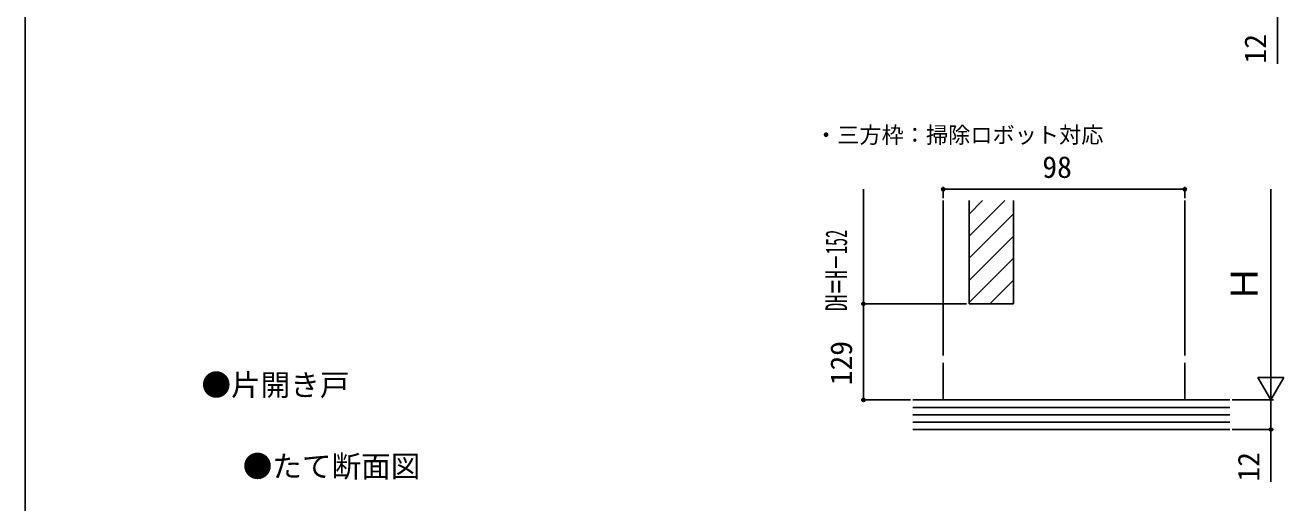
# Model space of a CAD drawing. Units: millimetres, scale not verified. Extents: x -525 to 525, y -783 to 779.
# Drawn here: x -525 to -15, y -49 to 145 of the extents above; entities that cross this region are included whole.
import ezdxf
from ezdxf.enums import TextEntityAlignment as Align

# ---------------------------------------------------------------- set-up
doc = ezdxf.new("R2010")
doc.units = ezdxf.units.MM
doc.header["$LTSCALE"] = 4
for name, color, linetype in [('0-2_USER1', 3, 'Continuous'), ('0-4_YKK_12', 2, 'Continuous'), ('0-7_YKK_D', 6, 'Continuous'), ('0-8_YKK_ZWAK', 7, 'Continuous'), ('0-9_YSS_K', 3, 'Continuous')]:
    doc.layers.add(name, color=color, linetype=linetype)
doc.styles.add('ＭＳ ゴシック', font='')
doc.styles.get('ＭＳ ゴシック').set_extended_font_data('MS Gothic')

msp = doc.modelspace()

# ---------------------------------------------------------------- linework, layer by layer
at = {"layer": '0-4_YKK_12'}
for p, q in [((-152.704, 73.478), (-152.704, 10.59)), ((-142.204, 73.478), (-142.204, 31.59)), ((-142.204, 68.019), (-136.745, 73.478)), ((-142.204, 59.039), (-127.765, 73.478)), ((-124.204, 73.478), (-124.204, 31.59)), ((-54.704, 73.478), (-54.704, 10.59)), ((-142.204, 50.059), (-124.204, 68.059)), ((-142.204, 41.078), (-124.204, 59.078)), ((-142.204, 32.098), (-124.204, 50.098)), ((-133.732, 31.59), (-124.204, 41.118)), ((-142.204, 31.59), (-124.204, 31.59)), ((-124.752, 31.59), (-124.204, 32.138)), ((-152.704, 7.59), (-152.704, -7.41)), ((-54.704, 7.59), (-54.704, -7.41)), ((-54.704, -7.41), (-152.704, -7.41))]:
    msp.add_line(p, q, dxfattribs=at)
at = {"layer": '0-7_YKK_D'}
for p, q in [((-185.031, 31.59), (-185.031, 78.029)), ((-152.704, 74.478), (-152.704, 79.029)), ((-152.704, 78.029), (-54.704, 78.029)), ((-54.704, 74.478), (-54.704, 79.029)), ((-19.821, 3.09), (-19.821, 78.029)), ((-143.204, 31.59), (-186.031, 31.59)), ((-185.031, 31.59), (-185.031, -7.41)), ((-19.821, -7.41), (-19.821, 10.776)), ((-19.821, -7.41), (-25.071, 1.683)), ((-14.571, 1.683), (-25.071, 1.683)), ((-19.821, -7.41), (-14.571, 1.683)), ((-166.031, -7.41), (-186.031, -7.41)), ((-35.466, -7.41), (-18.821, -7.41)), ((-35.466, -7.41), (-18.821, -7.41)), ((-35.466, -19.41), (-18.821, -19.41))]:
    msp.add_line(p, q, dxfattribs=at)
for points in [[(-17.118, 162.169), (-17.118, 150.169), (-17.118, 128.892)], [(-19.821, -7.41), (-19.821, -19.41), (-19.821, -40.688)]]:
    msp.add_lwpolyline(points, dxfattribs=at)
for centre in [(-152.704, 78.029), (-54.704, 78.029), (-185.031, 31.59), (-185.031, -7.41), (-19.821, -19.41)]:
    msp.add_circle(centre, 0.637, dxfattribs=at)
at = {"layer": '0-8_YKK_ZWAK'}
msp.add_line((-525, 746.7), (-525, -783.3), dxfattribs=at)
at = {"layer": '0-9_YSS_K'}
for p, q in [((-36.466, -7.41), (-165.031, -7.41)), ((-36.466, -10.41), (-165.031, -10.41)), ((-36.466, -13.41), (-165.031, -13.41)), ((-36.466, -16.41), (-165.031, -16.41)), ((-36.466, -19.41), (-165.031, -19.41))]:
    msp.add_line(p, q, dxfattribs=at)

# ---------------------------------------------------------------- texts
at = {"layer": '0-2_USER1', "style": 'ＭＳ ゴシック'}
for s, height, p in [('・三方枠：掃除ロボット対応', 6.598, (-204.71, 94.802)), ('●片開き戸', 8.798, (-453.505, -8.349)), ('●たて断面図', 8.798, (-436.767, -41.362))]:
    msp.add_text(s, height=height, dxfattribs=at).set_placement(p, align=Align.BOTTOM_LEFT)
at = {"layer": '0-7_YKK_D', "style": 'ＭＳ ゴシック'}
for s, height, p in [('12', 8.798, (-19.118, 129.051)), ('Ｈ', 11, (-21.821, 32.207)), ('129', 8.798, (-187.031, -1.445)), ('12', 8.798, (-21.821, -40.529))]:
    msp.add_text(s, height=height, rotation=90, dxfattribs=at).set_placement(p, align=Align.BOTTOM_LEFT)
msp.add_text('98', height=8.798, dxfattribs=at).set_placement((-112.499, 80.029), align=Align.BOTTOM_LEFT)
at = {"layer": '0-7_YKK_D', "style": 'ＭＳ ゴシック', "width": 0.55}
msp.add_text('DH＝H－152', height=8.798, rotation=90, dxfattribs=at).set_placement((-189.031, 28.672), align=Align.BOTTOM_LEFT)

doc.saveas('drawing.dxf')
